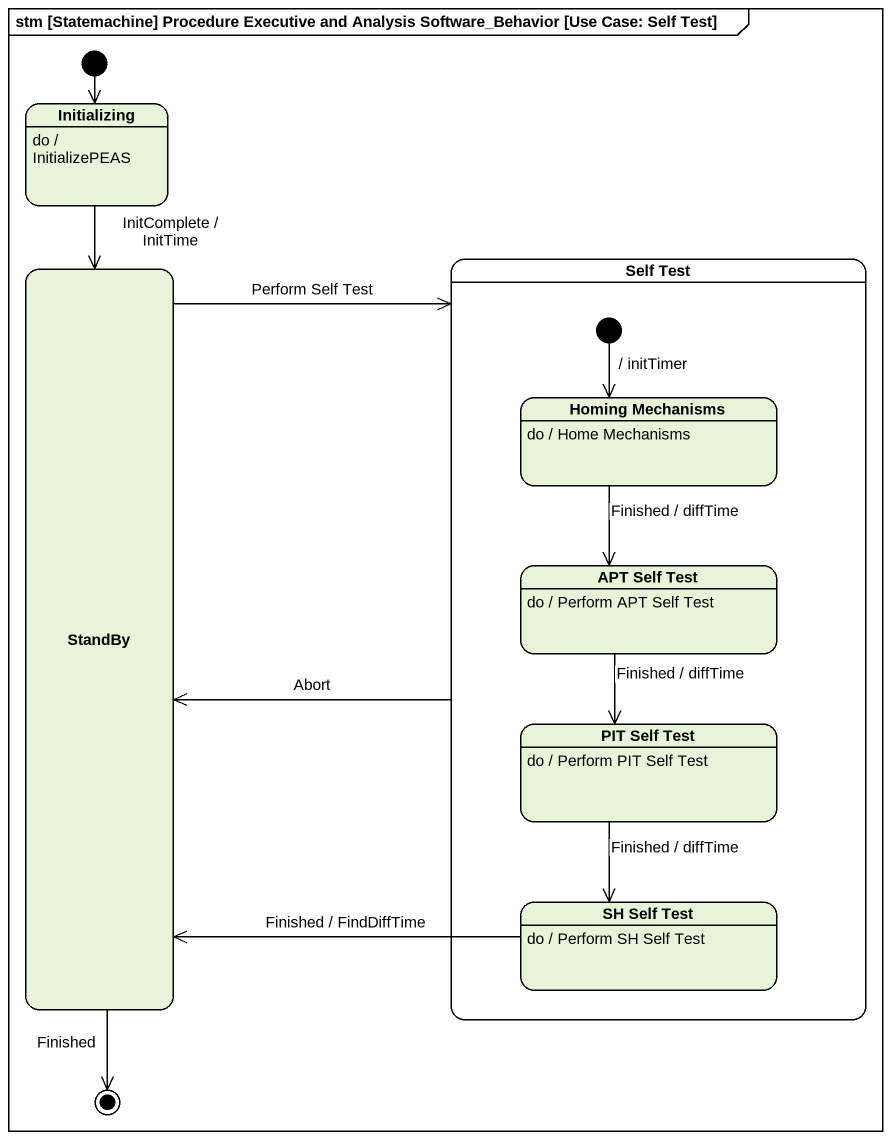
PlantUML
@startuml
mainframe stm [Statemachine] Procedure Executive and Analysis Software_Behavior [Use Case: Self Test]
hide empty description
state Initializing
Initializing : do / InitializePEAS
state "Self Test" as Self_Test {
  state "Homing Mechanisms" as Homing_Mechanisms
  Homing_Mechanisms : do / Home Mechanisms
  state "APT Self Test" as APT_Self_Test
  APT_Self_Test : do / Perform APT Self Test
  state "PIT Self Test" as PIT_Self_Test
  PIT_Self_Test : do / Perform PIT Self Test
  state "SH Self Test" as SH_Self_Test
  SH_Self_Test : do / Perform SH Self Test
  [*] --> Homing_Mechanisms : / initTimer
}
state StandBy
[*] --> Initializing
Initializing --> StandBy : InitComplete / InitTime
Self_Test -left-> StandBy : Abort
StandBy -right-> Self_Test : Perform Self Test
Homing_Mechanisms --> APT_Self_Test : Finished / diffTime
APT_Self_Test --> PIT_Self_Test : Finished / diffTime
PIT_Self_Test --> SH_Self_Test : Finished / diffTime
SH_Self_Test -left-> StandBy : Finished / FindDiffTime
StandBy --> [*] : Finished
@enduml
